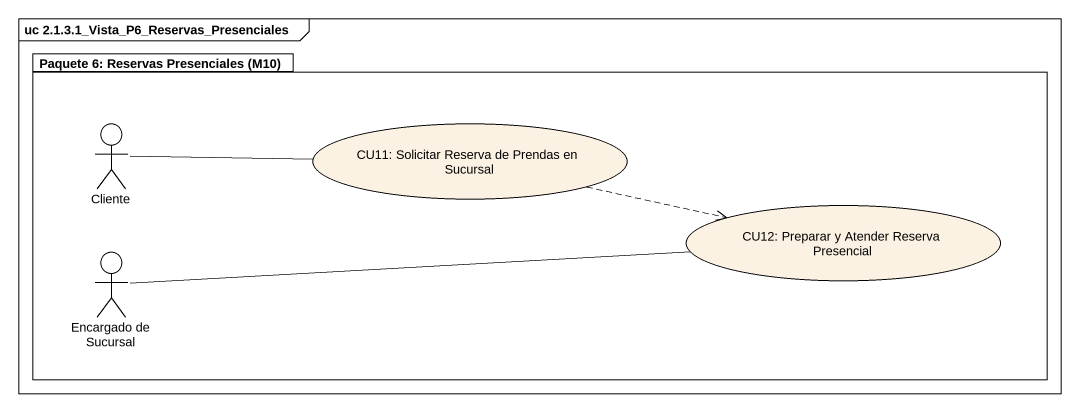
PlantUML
@startuml
mainframe uc 2.1.3.1_Vista_P6_Reservas_Presenciales
package "Paquete 6: Reservas Presenciales (M10)" as Paquete_6_Reservas {
  actor Cliente
  usecase "CU11: Solicitar Reserva de Prendas en Sucursal" as CU11_Solicitar_Reserva_de
  usecase "CU12: Preparar y Atender Reserva Presencial" as CU12_Preparar_y_Atender
  actor "Encargado de Sucursal" as Encargado_de_Sucursal
}
Cliente -right- CU11_Solicitar_Reserva_de
CU11_Solicitar_Reserva_de .right.> CU12_Preparar_y_Atender
Encargado_de_Sucursal -right- CU12_Preparar_y_Atender
@enduml
